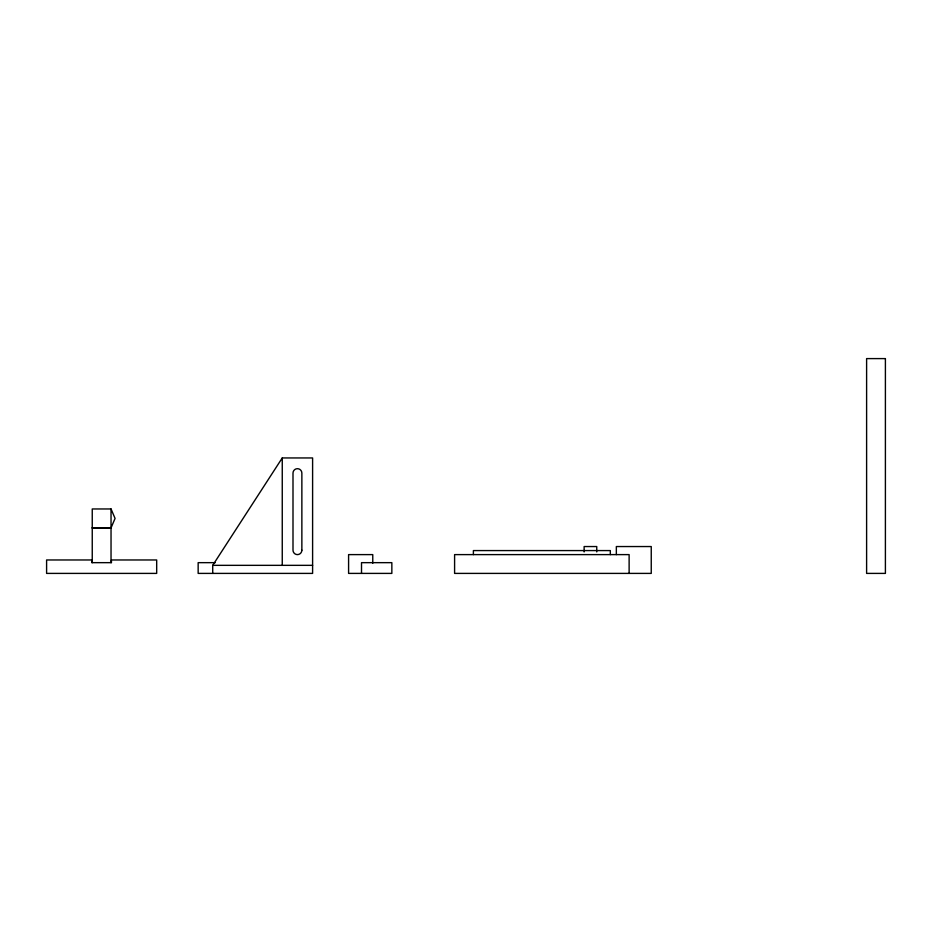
<?xml version="1.0" encoding="UTF-8"?>
<svg xmlns="http://www.w3.org/2000/svg" width="932" height="932" viewBox="0 0 932 932"><rect width="100%" height="100%" fill="white"/><g stroke="black" fill="none" stroke-linecap="round" stroke-linejoin="round"><path stroke-width="1.4" d="M111.036 527.896L115.067 518.425L111.036 508.965L92.245 508.965L92.245 562.66M212.717 573.401L212.717 565.34L282.256 457.95L312.604 457.95L312.604 573.401L198.155 573.401L198.155 562.66L215.292 562.66M92.245 527.757L111.036 527.757M92.245 528.06L111.036 528.06M212.717 565.34L312.604 565.34M629.123 573.401L629.123 554.61L454.595 554.61L454.595 573.401L651.247 573.401L651.247 546.548L616.343 546.548L616.343 554.61M610.32 554.61L610.32 550.579L473.386 550.579L473.386 554.61M596.748 551.919L596.748 546.548L584.131 546.548L584.131 551.919M372.765 563.278L372.765 554.61L348.591 554.61L348.591 573.401L391.848 573.401L391.848 562.66L361.511 562.66L361.511 573.401M282.256 457.95L282.256 565.34M111.036 508.965L111.036 562.66M885.4 358.599L866.609 358.599L866.609 573.401L885.4 573.401L885.4 358.599M91.837 559.969L46.6 559.969L46.6 573.401L156.681 573.401L156.681 559.969L111.444 559.969L111.444 562.66L91.837 562.66L91.837 559.969M301.863 550.171L301.863 473.118A4.427 4.427 0 0 0 297.425 468.68A4.427 4.427 0 0 0 292.998 473.118L292.998 550.171A4.427 4.427 0 0 0 297.425 554.61A4.427 4.427 0 0 0 301.863 550.171"/></g></svg>
